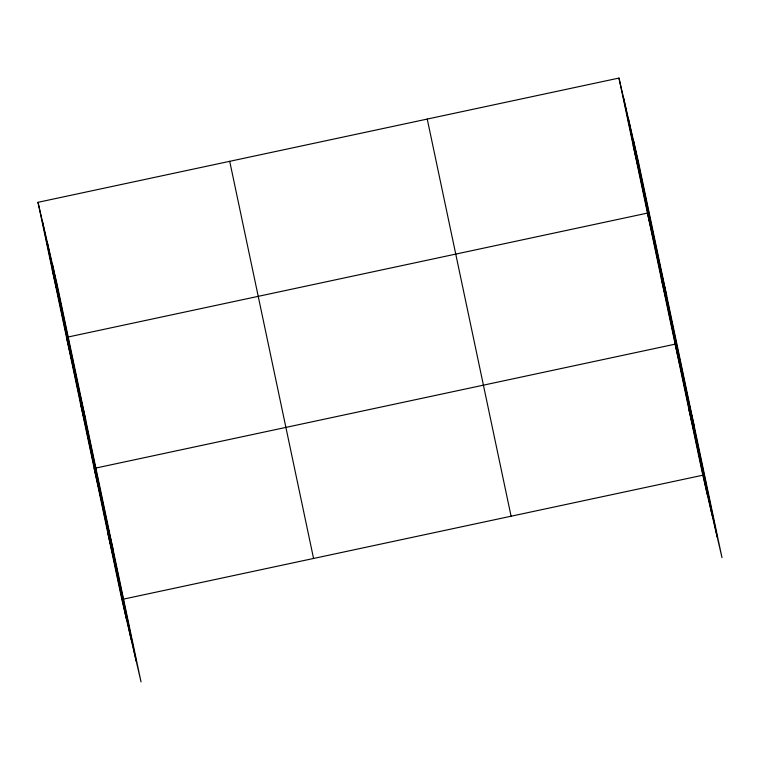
<?xml version="1.0" encoding="UTF-8"?>
<svg xmlns="http://www.w3.org/2000/svg" width="760" height="760" viewBox="0 0 760 760"><rect width="100%" height="100%" fill="white"/><g stroke="black" fill="none" stroke-linecap="round" stroke-linejoin="round"><path stroke-width="1.14" d="M38 202.321L57.19 284.791L141.046 681.929L121.856 599.469L38 202.321L618.953 78.071L638.144 160.531L722 557.678L702.81 475.209L618.953 78.071M121.856 599.469L702.81 475.209M633.213 145.588L637.659 164.692M666.653 295.564L647.463 213.094L66.51 337.354L85.699 419.815M661.304 278.625L665.75 297.73M694.327 426.616L675.136 344.156L94.183 468.407L113.373 550.876M688.978 409.688L693.424 428.792M52.259 269.838L56.705 288.942M80.351 402.876L84.797 421.99M108.015 533.938L112.461 553.042M633.279 139.621L717.136 536.769M628.264 118.085L712.12 515.223M623.399 97.175L707.256 494.323M427.243 119.073L511.09 516.221M229.719 161.32L313.566 558.457M52.326 263.881L136.182 661.019M47.31 242.335L131.166 639.483M42.446 221.426L126.302 618.573"/></g></svg>
